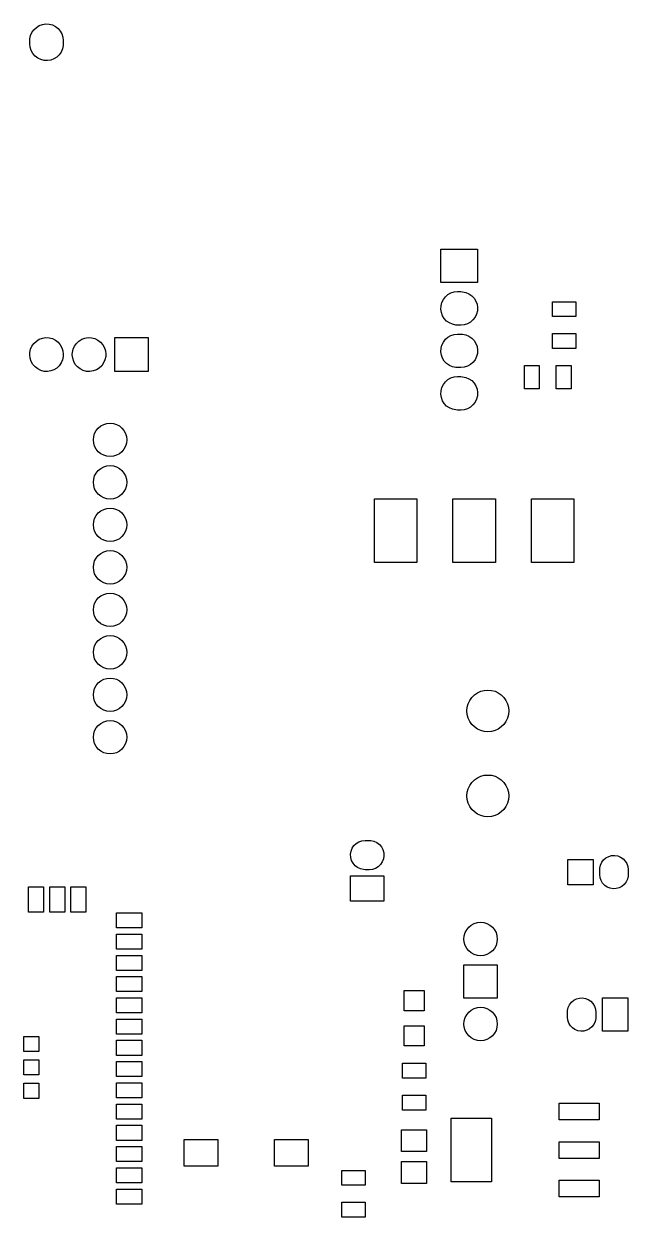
# Model space of a CAD drawing. Extents: x 4.8 to 7.81, y -5.05 to -2.24.
# Drawn here: x 6.385 to 7.808, y -5.047 to -2.238 of the extents above; entities that cross this region are included whole.
import ezdxf

# ---------------------------------------------------------------- set-up
doc = ezdxf.new("R2010")
doc.units = 0
doc.header["$MEASUREMENT"] = 0
doc.layers.add('BLACK', color=7, linetype='CONTINUOUS')

msp = doc.modelspace()

# ---------------------------------------------------------------- linework, layer by layer
at = {"layer": 'BLACK', "linetype": 'CONTINUOUS'}
for p, q in [((6.40864, -2.25179), (6.41441, -2.2463)), ((6.41441, -2.2463), (6.42117, -2.24209)), ((6.42117, -2.24209), (6.42864, -2.23932)), ((6.42864, -2.23932), (6.43652, -2.23812)), ((6.43652, -2.23812), (6.44447, -2.23852)), ((6.44447, -2.23852), (6.45219, -2.24052)), ((6.45219, -2.24052), (6.45934, -2.24402)), ((6.45934, -2.24402), (6.46564, -2.2489)), ((6.39914, -2.27744), (6.39934, -2.27345)), ((6.39934, -2.27345), (6.40095, -2.26565)), ((6.40095, -2.26565), (6.40409, -2.25833)), ((6.40409, -2.25833), (6.40864, -2.25179)), ((6.46564, -2.2489), (6.47083, -2.25494)), ((6.47083, -2.25494), (6.47469, -2.26191)), ((6.47469, -2.26191), (6.47708, -2.26951)), ((6.47708, -2.26951), (6.47788, -2.27744)), ((6.39914, -2.28531), (6.39914, -2.27744)), ((6.39995, -2.29323), (6.39914, -2.28531)), ((6.40233, -2.30084), (6.39995, -2.29323)), ((6.4062, -2.3078), (6.40233, -2.30084)), ((6.47608, -2.2971), (6.47294, -2.30442)), ((6.47768, -2.28929), (6.47608, -2.2971)), ((6.47788, -2.28531), (6.47768, -2.28929)), ((6.47788, -2.27744), (6.47788, -2.28531)), ((6.41139, -2.31384), (6.4062, -2.3078)), ((6.41769, -2.31872), (6.41139, -2.31384)), ((6.42484, -2.32223), (6.41769, -2.31872)), ((6.43255, -2.32423), (6.42484, -2.32223)), ((6.44051, -2.32463), (6.43255, -2.32423)), ((6.44838, -2.32342), (6.44051, -2.32463)), ((6.45585, -2.32066), (6.44838, -2.32342)), ((6.46261, -2.31644), (6.45585, -2.32066)), ((6.46839, -2.31095), (6.46261, -2.31644)), ((6.47294, -2.30442), (6.46839, -2.31095)), ((7.36706, -2.84712), (7.36706, -2.76838)), ((7.36706, -2.76838), (7.45367, -2.76838)), ((7.45367, -2.76838), (7.45367, -2.84712)), ((7.45367, -2.84712), (7.36706, -2.84712)), ((7.36951, -2.89408), (7.37302, -2.88693)), ((7.37302, -2.88693), (7.37789, -2.88063)), ((7.37789, -2.88063), (7.38394, -2.87544)), ((7.38394, -2.87544), (7.3909, -2.87157)), ((7.3909, -2.87157), (7.3985, -2.86919)), ((7.3985, -2.86919), (7.40643, -2.86838)), ((7.40643, -2.86838), (7.4143, -2.86838)), ((7.4143, -2.86838), (7.41828, -2.86858)), ((7.41828, -2.86858), (7.42609, -2.87019)), ((7.42609, -2.87019), (7.43341, -2.87333)), ((7.43341, -2.87333), (7.43994, -2.87788)), ((7.43994, -2.87788), (7.44543, -2.88365)), ((7.44543, -2.88365), (7.44965, -2.89041)), ((7.44965, -2.89041), (7.45241, -2.89788)), ((7.63026, -2.92703), (7.63026, -2.89203)), ((7.63026, -2.89203), (7.68526, -2.89203)), ((7.68526, -2.89203), (7.68526, -2.92703)), ((7.36711, -2.90974), (7.36751, -2.90179)), ((7.36831, -2.91762), (7.36711, -2.90974)), ((7.36751, -2.90179), (7.36951, -2.89408)), ((7.37108, -2.92509), (7.36831, -2.91762)), ((7.45322, -2.91371), (7.45122, -2.92142)), ((7.45241, -2.89788), (7.45362, -2.90576)), ((7.45362, -2.90576), (7.45322, -2.91371)), ((7.37529, -2.93185), (7.37108, -2.92509)), ((7.38078, -2.93762), (7.37529, -2.93185)), ((7.38732, -2.94217), (7.38078, -2.93762)), ((7.39464, -2.94531), (7.38732, -2.94217)), ((7.40244, -2.94692), (7.39464, -2.94531)), ((7.40643, -2.94712), (7.40244, -2.94692)), ((7.4143, -2.94712), (7.40643, -2.94712)), ((7.42223, -2.94631), (7.4143, -2.94712)), ((7.42983, -2.94393), (7.42223, -2.94631)), ((7.43679, -2.94006), (7.42983, -2.94393)), ((7.44284, -2.93488), (7.43679, -2.94006)), ((7.44771, -2.92858), (7.44284, -2.93488)), ((7.45122, -2.92142), (7.44771, -2.92858)), ((7.68526, -2.92703), (7.63026, -2.92703)), ((6.42864, -2.97767), (6.43652, -2.97646)), ((6.43652, -2.97646), (6.44447, -2.97687)), ((6.44447, -2.97687), (6.45219, -2.97886)), ((6.52864, -2.97767), (6.53652, -2.97646)), ((6.53652, -2.97646), (6.54447, -2.97687)), ((6.54447, -2.97687), (6.55219, -2.97886)), ((6.59914, -3.05641), (6.59914, -2.97641)), ((6.59914, -2.97641), (6.67788, -2.97641)), ((6.67788, -2.97641), (6.67788, -3.05641)), ((7.37789, -2.98063), (7.38394, -2.97544)), ((7.38394, -2.97544), (7.3909, -2.97157)), ((7.3909, -2.97157), (7.3985, -2.96919)), ((7.3985, -2.96919), (7.40643, -2.96838)), ((7.40643, -2.96838), (7.4143, -2.96838)), ((7.4143, -2.96838), (7.41828, -2.96858)), ((7.41828, -2.96858), (7.42609, -2.97019)), ((7.42609, -2.97019), (7.43341, -2.97333)), ((7.43341, -2.97333), (7.43994, -2.97788)), ((7.63026, -3.00203), (7.63026, -2.96703)), ((7.63026, -2.96703), (7.68526, -2.96703)), ((7.68526, -2.96703), (7.68526, -3.00203)), ((6.39934, -3.0118), (6.40095, -3.004)), ((6.40095, -3.004), (6.40409, -2.99668)), ((6.40409, -2.99668), (6.40864, -2.99014)), ((6.40864, -2.99014), (6.41441, -2.98465)), ((6.41441, -2.98465), (6.42117, -2.98044)), ((6.42117, -2.98044), (6.42864, -2.97767)), ((6.45219, -2.97886), (6.45934, -2.98237)), ((6.45934, -2.98237), (6.46564, -2.98725)), ((6.46564, -2.98725), (6.47083, -2.99329)), ((6.47083, -2.99329), (6.47469, -3.00026)), ((6.47469, -3.00026), (6.47708, -3.00786)), ((6.49934, -3.0118), (6.50095, -3.004)), ((6.50095, -3.004), (6.50409, -2.99668)), ((6.50409, -2.99668), (6.50864, -2.99014)), ((6.50864, -2.99014), (6.51441, -2.98465)), ((6.51441, -2.98465), (6.52117, -2.98044)), ((6.52117, -2.98044), (6.52864, -2.97767)), ((6.55219, -2.97886), (6.55934, -2.98237)), ((6.55934, -2.98237), (6.56564, -2.98725)), ((6.56564, -2.98725), (6.57083, -2.99329)), ((6.57083, -2.99329), (6.57469, -3.00026)), ((6.57469, -3.00026), (6.57708, -3.00786)), ((7.36711, -3.00974), (7.36751, -3.00179)), ((7.36751, -3.00179), (7.36951, -2.99408)), ((7.36951, -2.99408), (7.37302, -2.98693)), ((7.37302, -2.98693), (7.37789, -2.98063)), ((7.43994, -2.97788), (7.44543, -2.98365)), ((7.44543, -2.98365), (7.44965, -2.99041)), ((7.44965, -2.99041), (7.45241, -2.99788)), ((7.45241, -2.99788), (7.45362, -3.00576)), ((7.68526, -3.00203), (7.63026, -3.00203)), ((6.39914, -3.01578), (6.39934, -3.0118)), ((6.39914, -3.01704), (6.39914, -3.01578)), ((6.39995, -3.02497), (6.39914, -3.01704)), ((6.40233, -3.03257), (6.39995, -3.02497)), ((6.4062, -3.03953), (6.40233, -3.03257)), ((6.47608, -3.02883), (6.47294, -3.03615)), ((6.47768, -3.02102), (6.47608, -3.02883)), ((6.47708, -3.00786), (6.47788, -3.01578)), ((6.47788, -3.01704), (6.47768, -3.02102)), ((6.47788, -3.01578), (6.47788, -3.01704)), ((6.49914, -3.01578), (6.49934, -3.0118)), ((6.49914, -3.01704), (6.49914, -3.01578)), ((6.49995, -3.02497), (6.49914, -3.01704)), ((6.50233, -3.03257), (6.49995, -3.02497)), ((6.5062, -3.03953), (6.50233, -3.03257)), ((6.57608, -3.02883), (6.57294, -3.03615)), ((6.57768, -3.02102), (6.57608, -3.02883)), ((6.57708, -3.00786), (6.57788, -3.01578)), ((6.57788, -3.01704), (6.57768, -3.02102)), ((6.57788, -3.01578), (6.57788, -3.01704)), ((7.36831, -3.01762), (7.36711, -3.00974)), ((7.37108, -3.02509), (7.36831, -3.01762)), ((7.37529, -3.03185), (7.37108, -3.02509)), ((7.38078, -3.03762), (7.37529, -3.03185)), ((7.44771, -3.02858), (7.44284, -3.03488)), ((7.45122, -3.02142), (7.44771, -3.02858)), ((7.45322, -3.01371), (7.45122, -3.02142)), ((7.45362, -3.00576), (7.45322, -3.01371)), ((6.41139, -3.04558), (6.4062, -3.03953)), ((6.41769, -3.05045), (6.41139, -3.04558)), ((6.42484, -3.05396), (6.41769, -3.05045)), ((6.43255, -3.05596), (6.42484, -3.05396)), ((6.44051, -3.05636), (6.43255, -3.05596)), ((6.44838, -3.05516), (6.44051, -3.05636)), ((6.45585, -3.05239), (6.44838, -3.05516)), ((6.46261, -3.04817), (6.45585, -3.05239)), ((6.46839, -3.04269), (6.46261, -3.04817)), ((6.47294, -3.03615), (6.46839, -3.04269)), ((6.51139, -3.04558), (6.5062, -3.03953)), ((6.51769, -3.05045), (6.51139, -3.04558)), ((6.52484, -3.05396), (6.51769, -3.05045)), ((6.53255, -3.05596), (6.52484, -3.05396)), ((6.54051, -3.05636), (6.53255, -3.05596)), ((6.54838, -3.05516), (6.54051, -3.05636)), ((6.55585, -3.05239), (6.54838, -3.05516)), ((6.56261, -3.04817), (6.55585, -3.05239)), ((6.56839, -3.04269), (6.56261, -3.04817)), ((6.57294, -3.03615), (6.56839, -3.04269)), ((6.67788, -3.05641), (6.59914, -3.05641)), ((7.38732, -3.04217), (7.38078, -3.03762)), ((7.39464, -3.04531), (7.38732, -3.04217)), ((7.40244, -3.04692), (7.39464, -3.04531)), ((7.40643, -3.04712), (7.40244, -3.04692)), ((7.4143, -3.04712), (7.40643, -3.04712)), ((7.42223, -3.04631), (7.4143, -3.04712)), ((7.42983, -3.04393), (7.42223, -3.04631)), ((7.43679, -3.04006), (7.42983, -3.04393)), ((7.44284, -3.03488), (7.43679, -3.04006)), ((7.56388, -3.09697), (7.56388, -3.04197)), ((7.56388, -3.04197), (7.59888, -3.04197)), ((7.59888, -3.04197), (7.59888, -3.09697)), ((7.63888, -3.09697), (7.63888, -3.04197)), ((7.63888, -3.04197), (7.67388, -3.04197)), ((7.67388, -3.04197), (7.67388, -3.09697)), ((7.36951, -3.09408), (7.37302, -3.08693)), ((7.37302, -3.08693), (7.37789, -3.08063)), ((7.37789, -3.08063), (7.38394, -3.07544)), ((7.38394, -3.07544), (7.3909, -3.07157)), ((7.3909, -3.07157), (7.3985, -3.06919)), ((7.3985, -3.06919), (7.40643, -3.06838)), ((7.40643, -3.06838), (7.4143, -3.06838)), ((7.4143, -3.06838), (7.41828, -3.06858)), ((7.41828, -3.06858), (7.42609, -3.07019)), ((7.42609, -3.07019), (7.43341, -3.07333)), ((7.43341, -3.07333), (7.43994, -3.07788)), ((7.43994, -3.07788), (7.44543, -3.08365)), ((7.44543, -3.08365), (7.44965, -3.09041)), ((7.36711, -3.10974), (7.36751, -3.10179)), ((7.36831, -3.11762), (7.36711, -3.10974)), ((7.36751, -3.10179), (7.36951, -3.09408)), ((7.44965, -3.09041), (7.45241, -3.09788)), ((7.45322, -3.11371), (7.45122, -3.12142)), ((7.45241, -3.09788), (7.45362, -3.10576)), ((7.45362, -3.10576), (7.45322, -3.11371)), ((7.59888, -3.09697), (7.56388, -3.09697)), ((7.67388, -3.09697), (7.63888, -3.09697)), ((7.37108, -3.12509), (7.36831, -3.11762)), ((7.37529, -3.13185), (7.37108, -3.12509)), ((7.38078, -3.13762), (7.37529, -3.13185)), ((7.38732, -3.14217), (7.38078, -3.13762)), ((7.39464, -3.14532), (7.38732, -3.14217)), ((7.40244, -3.14692), (7.39464, -3.14532)), ((7.42983, -3.14393), (7.42223, -3.14631)), ((7.43679, -3.14006), (7.42983, -3.14393)), ((7.44284, -3.13488), (7.43679, -3.14006)), ((7.44771, -3.12858), (7.44284, -3.13488)), ((7.45122, -3.12142), (7.44771, -3.12858)), ((7.40643, -3.14712), (7.40244, -3.14692)), ((7.4143, -3.14712), (7.40643, -3.14712)), ((7.42223, -3.14631), (7.4143, -3.14712)), ((6.55175, -3.20213), (6.55538, -3.19533)), ((6.55538, -3.19533), (6.56028, -3.18936)), ((6.56028, -3.18936), (6.56625, -3.18446)), ((6.56625, -3.18446), (6.57305, -3.18083)), ((6.57305, -3.18083), (6.58044, -3.17859)), ((6.58044, -3.17859), (6.58812, -3.17783)), ((6.58812, -3.17783), (6.5958, -3.17859)), ((6.5958, -3.17859), (6.60319, -3.18083)), ((6.60319, -3.18083), (6.60999, -3.18446)), ((6.60999, -3.18446), (6.61596, -3.18936)), ((6.61596, -3.18936), (6.62085, -3.19533)), ((6.62085, -3.19533), (6.62449, -3.20213)), ((6.54875, -3.2172), (6.54951, -3.20952)), ((6.54951, -3.22488), (6.54875, -3.2172)), ((6.54951, -3.20952), (6.55175, -3.20213)), ((6.55175, -3.23227), (6.54951, -3.22488)), ((6.62449, -3.20213), (6.62673, -3.20952)), ((6.62673, -3.22488), (6.62449, -3.23227)), ((6.62673, -3.20952), (6.62749, -3.2172)), ((6.62749, -3.2172), (6.62673, -3.22488)), ((6.55538, -3.23907), (6.55175, -3.23227)), ((6.56028, -3.24504), (6.55538, -3.23907)), ((6.56625, -3.24993), (6.56028, -3.24504)), ((6.57305, -3.25357), (6.56625, -3.24993)), ((6.58044, -3.25581), (6.57305, -3.25357)), ((6.58812, -3.25657), (6.58044, -3.25581)), ((6.5958, -3.25581), (6.58812, -3.25657)), ((6.60319, -3.25357), (6.5958, -3.25581)), ((6.60999, -3.24993), (6.60319, -3.25357)), ((6.61596, -3.24504), (6.60999, -3.24993)), ((6.62085, -3.23907), (6.61596, -3.24504)), ((6.62449, -3.23227), (6.62085, -3.23907)), ((6.56028, -3.28936), (6.56625, -3.28446)), ((6.56625, -3.28446), (6.57305, -3.28083)), ((6.57305, -3.28083), (6.58044, -3.27859)), ((6.58044, -3.27859), (6.58812, -3.27783)), ((6.58812, -3.27783), (6.5958, -3.27859)), ((6.5958, -3.27859), (6.60319, -3.28083)), ((6.60319, -3.28083), (6.60999, -3.28446)), ((6.60999, -3.28446), (6.61596, -3.28936)), ((6.54875, -3.3172), (6.54951, -3.30952)), ((6.54951, -3.30952), (6.55175, -3.30213)), ((6.55175, -3.30213), (6.55538, -3.29533)), ((6.55538, -3.29533), (6.56028, -3.28936)), ((6.61596, -3.28936), (6.62085, -3.29533)), ((6.62085, -3.29533), (6.62449, -3.30213)), ((6.62449, -3.30213), (6.62673, -3.30952)), ((6.62673, -3.30952), (6.62749, -3.3172)), ((6.54951, -3.32488), (6.54875, -3.3172)), ((6.55175, -3.33227), (6.54951, -3.32488)), ((6.55538, -3.33907), (6.55175, -3.33227)), ((6.56028, -3.34504), (6.55538, -3.33907)), ((6.62085, -3.33907), (6.61596, -3.34504)), ((6.62449, -3.33227), (6.62085, -3.33907)), ((6.62673, -3.32488), (6.62449, -3.33227)), ((6.62749, -3.3172), (6.62673, -3.32488)), ((6.56625, -3.34993), (6.56028, -3.34504)), ((6.57305, -3.35357), (6.56625, -3.34993)), ((6.58044, -3.35581), (6.57305, -3.35357)), ((6.58812, -3.35657), (6.58044, -3.35581)), ((6.5958, -3.35581), (6.58812, -3.35657)), ((6.60319, -3.35357), (6.5958, -3.35581)), ((6.60999, -3.34993), (6.60319, -3.35357)), ((6.61596, -3.34504), (6.60999, -3.34993)), ((7.21063, -3.5061), (7.21063, -3.3561)), ((7.21063, -3.3561), (7.31063, -3.3561)), ((7.31063, -3.3561), (7.31063, -3.5061)), ((7.39567, -3.5061), (7.39567, -3.3561)), ((7.39567, -3.3561), (7.49567, -3.3561)), ((7.49567, -3.3561), (7.49567, -3.5061)), ((7.58071, -3.5061), (7.58071, -3.3561)), ((7.58071, -3.3561), (7.68071, -3.3561)), ((7.68071, -3.3561), (7.68071, -3.5061)), ((6.55175, -3.40213), (6.55538, -3.39533)), ((6.55538, -3.39533), (6.56028, -3.38936)), ((6.56028, -3.38936), (6.56625, -3.38446)), ((6.56625, -3.38446), (6.57305, -3.38083)), ((6.57305, -3.38083), (6.58044, -3.37859)), ((6.58044, -3.37859), (6.58812, -3.37783)), ((6.58812, -3.37783), (6.5958, -3.37859)), ((6.5958, -3.37859), (6.60319, -3.38083)), ((6.60319, -3.38083), (6.60999, -3.38446)), ((6.60999, -3.38446), (6.61596, -3.38936)), ((6.61596, -3.38936), (6.62085, -3.39533)), ((6.62085, -3.39533), (6.62449, -3.40213)), ((6.54875, -3.4172), (6.54951, -3.40952)), ((6.54951, -3.42488), (6.54875, -3.4172)), ((6.54951, -3.40952), (6.55175, -3.40213)), ((6.55175, -3.43227), (6.54951, -3.42488)), ((6.62449, -3.40213), (6.62673, -3.40952)), ((6.62673, -3.42488), (6.62449, -3.43227)), ((6.62673, -3.40952), (6.62749, -3.4172)), ((6.62749, -3.4172), (6.62673, -3.42488)), ((6.55538, -3.43907), (6.55175, -3.43227)), ((6.56028, -3.44504), (6.55538, -3.43907)), ((6.56625, -3.44993), (6.56028, -3.44504)), ((6.57305, -3.45357), (6.56625, -3.44993)), ((6.58044, -3.45581), (6.57305, -3.45357)), ((6.60319, -3.45357), (6.5958, -3.45581)), ((6.60999, -3.44993), (6.60319, -3.45357)), ((6.61596, -3.44504), (6.60999, -3.44993)), ((6.62085, -3.43907), (6.61596, -3.44504)), ((6.62449, -3.43227), (6.62085, -3.43907)), ((6.56625, -3.48446), (6.57305, -3.48083)), ((6.57305, -3.48083), (6.58044, -3.47859)), ((6.58812, -3.45657), (6.58044, -3.45581)), ((6.58044, -3.47859), (6.58812, -3.47783)), ((6.5958, -3.45581), (6.58812, -3.45657)), ((6.58812, -3.47783), (6.5958, -3.47859)), ((6.5958, -3.47859), (6.60319, -3.48083)), ((6.60319, -3.48083), (6.60999, -3.48446)), ((6.54875, -3.5172), (6.54951, -3.50952)), ((6.54951, -3.50952), (6.55175, -3.50213)), ((6.55175, -3.50213), (6.55538, -3.49533)), ((6.55538, -3.49533), (6.56028, -3.48936)), ((6.56028, -3.48936), (6.56625, -3.48446)), ((6.60999, -3.48446), (6.61596, -3.48936)), ((6.61596, -3.48936), (6.62085, -3.49533)), ((6.62085, -3.49533), (6.62449, -3.50213)), ((6.62449, -3.50213), (6.62673, -3.50952)), ((6.62673, -3.50952), (6.62749, -3.5172)), ((7.31063, -3.5061), (7.21063, -3.5061)), ((7.49567, -3.5061), (7.39567, -3.5061)), ((7.68071, -3.5061), (7.58071, -3.5061)), ((6.54951, -3.52488), (6.54875, -3.5172)), ((6.55175, -3.53227), (6.54951, -3.52488)), ((6.55538, -3.53907), (6.55175, -3.53227)), ((6.62449, -3.53227), (6.62085, -3.53907)), ((6.62673, -3.52488), (6.62449, -3.53227)), ((6.62749, -3.5172), (6.62673, -3.52488)), ((6.56028, -3.54504), (6.55538, -3.53907)), ((6.56625, -3.54993), (6.56028, -3.54504)), ((6.57305, -3.55357), (6.56625, -3.54993)), ((6.58044, -3.55581), (6.57305, -3.55357)), ((6.58812, -3.55657), (6.58044, -3.55581)), ((6.5958, -3.55581), (6.58812, -3.55657)), ((6.60319, -3.55357), (6.5958, -3.55581)), ((6.60999, -3.54993), (6.60319, -3.55357)), ((6.61596, -3.54504), (6.60999, -3.54993)), ((6.62085, -3.53907), (6.61596, -3.54504)), ((6.55538, -3.59533), (6.56028, -3.58936)), ((6.56028, -3.58936), (6.56625, -3.58446)), ((6.56625, -3.58446), (6.57305, -3.58083)), ((6.57305, -3.58083), (6.58044, -3.57859)), ((6.58044, -3.57859), (6.58812, -3.57783)), ((6.58812, -3.57783), (6.5958, -3.57859)), ((6.5958, -3.57859), (6.60319, -3.58083)), ((6.60319, -3.58083), (6.60999, -3.58446)), ((6.60999, -3.58446), (6.61596, -3.58936)), ((6.61596, -3.58936), (6.62085, -3.59533)), ((6.54875, -3.6172), (6.54951, -3.60952)), ((6.54951, -3.62488), (6.54875, -3.6172)), ((6.54951, -3.60952), (6.55175, -3.60213)), ((6.55175, -3.60213), (6.55538, -3.59533)), ((6.62085, -3.59533), (6.62449, -3.60213)), ((6.62449, -3.60213), (6.62673, -3.60952)), ((6.62673, -3.60952), (6.62749, -3.6172)), ((6.62749, -3.6172), (6.62673, -3.62488)), ((6.55175, -3.63227), (6.54951, -3.62488)), ((6.55538, -3.63907), (6.55175, -3.63227)), ((6.56028, -3.64504), (6.55538, -3.63907)), ((6.56625, -3.64993), (6.56028, -3.64504)), ((6.57305, -3.65357), (6.56625, -3.64993)), ((6.60999, -3.64993), (6.60319, -3.65357)), ((6.61596, -3.64504), (6.60999, -3.64993)), ((6.62085, -3.63907), (6.61596, -3.64504)), ((6.62449, -3.63227), (6.62085, -3.63907)), ((6.62673, -3.62488), (6.62449, -3.63227)), ((6.58044, -3.65581), (6.57305, -3.65357)), ((6.57305, -3.68083), (6.58044, -3.67859)), ((6.58812, -3.65657), (6.58044, -3.65581)), ((6.58044, -3.67859), (6.58812, -3.67783)), ((6.5958, -3.65581), (6.58812, -3.65657)), ((6.58812, -3.67783), (6.5958, -3.67859)), ((6.60319, -3.65357), (6.5958, -3.65581)), ((6.5958, -3.67859), (6.60319, -3.68083)), ((6.54951, -3.70952), (6.55175, -3.70213)), ((6.55175, -3.70213), (6.55538, -3.69533)), ((6.55538, -3.69533), (6.56028, -3.68936)), ((6.56028, -3.68936), (6.56625, -3.68446)), ((6.56625, -3.68446), (6.57305, -3.68083)), ((6.60319, -3.68083), (6.60999, -3.68446)), ((6.60999, -3.68446), (6.61596, -3.68936)), ((6.61596, -3.68936), (6.62085, -3.69533)), ((6.62085, -3.69533), (6.62449, -3.70213)), ((6.62449, -3.70213), (6.62673, -3.70952)), ((6.54875, -3.7172), (6.54951, -3.70952)), ((6.54951, -3.72488), (6.54875, -3.7172)), ((6.55175, -3.73227), (6.54951, -3.72488)), ((6.55538, -3.73907), (6.55175, -3.73227)), ((6.62449, -3.73227), (6.62085, -3.73907)), ((6.62673, -3.72488), (6.62449, -3.73227)), ((6.62673, -3.70952), (6.62749, -3.7172)), ((6.62749, -3.7172), (6.62673, -3.72488)), ((6.56028, -3.74504), (6.55538, -3.73907)), ((6.56625, -3.74993), (6.56028, -3.74504)), ((6.57305, -3.75357), (6.56625, -3.74993)), ((6.58044, -3.75581), (6.57305, -3.75357)), ((6.58812, -3.75657), (6.58044, -3.75581)), ((6.5958, -3.75581), (6.58812, -3.75657)), ((6.60319, -3.75357), (6.5958, -3.75581)), ((6.60999, -3.74993), (6.60319, -3.75357)), ((6.61596, -3.74504), (6.60999, -3.74993)), ((6.62085, -3.73907), (6.61596, -3.74504)), ((6.55538, -3.79533), (6.56028, -3.78936)), ((6.56028, -3.78936), (6.56625, -3.78446)), ((6.56625, -3.78446), (6.57305, -3.78083)), ((6.57305, -3.78083), (6.58044, -3.77859)), ((6.58044, -3.77859), (6.58812, -3.77783)), ((6.58812, -3.77783), (6.5958, -3.77859)), ((6.5958, -3.77859), (6.60319, -3.78083)), ((6.60319, -3.78083), (6.60999, -3.78446)), ((6.60999, -3.78446), (6.61596, -3.78936)), ((6.61596, -3.78936), (6.62085, -3.79533)), ((6.54875, -3.8172), (6.54951, -3.80952)), ((6.54951, -3.82488), (6.54875, -3.8172)), ((6.54951, -3.80952), (6.55175, -3.80213)), ((6.55175, -3.80213), (6.55538, -3.79533)), ((6.62085, -3.79533), (6.62449, -3.80213)), ((6.62449, -3.80213), (6.62673, -3.80952)), ((6.62673, -3.80952), (6.62749, -3.8172)), ((6.62749, -3.8172), (6.62673, -3.82488)), ((7.44014, -3.82366), (7.4462, -3.8176)), ((7.4462, -3.8176), (7.45323, -3.81268)), ((7.45323, -3.81268), (7.46101, -3.80905)), ((7.46101, -3.80905), (7.46929, -3.80683)), ((7.46929, -3.80683), (7.47784, -3.80608)), ((7.47784, -3.80608), (7.48638, -3.80683)), ((7.48638, -3.80683), (7.49467, -3.80905)), ((7.49467, -3.80905), (7.50244, -3.81268)), ((7.50244, -3.81268), (7.50947, -3.8176)), ((7.50947, -3.8176), (7.51554, -3.82366)), ((6.55175, -3.83227), (6.54951, -3.82488)), ((6.55538, -3.83907), (6.55175, -3.83227)), ((6.56028, -3.84504), (6.55538, -3.83907)), ((6.56625, -3.84993), (6.56028, -3.84504)), ((6.61596, -3.84504), (6.60999, -3.84993)), ((6.62085, -3.83907), (6.61596, -3.84504)), ((6.62449, -3.83227), (6.62085, -3.83907)), ((6.62673, -3.82488), (6.62449, -3.83227)), ((7.42862, -3.8553), (7.42937, -3.84675)), ((7.42937, -3.84675), (7.43159, -3.83846)), ((7.43159, -3.83846), (7.43522, -3.83069)), ((7.43522, -3.83069), (7.44014, -3.82366)), ((7.51554, -3.82366), (7.52046, -3.83069)), ((7.52046, -3.83069), (7.52408, -3.83846)), ((7.52408, -3.83846), (7.5263, -3.84675)), ((7.5263, -3.84675), (7.52705, -3.8553)), ((6.57305, -3.85357), (6.56625, -3.84993)), ((6.58044, -3.85581), (6.57305, -3.85357)), ((6.58812, -3.85657), (6.58044, -3.85581)), ((6.5958, -3.85581), (6.58812, -3.85657)), ((6.60319, -3.85357), (6.5958, -3.85581)), ((6.60999, -3.84993), (6.60319, -3.85357)), ((7.42937, -3.86384), (7.42862, -3.8553)), ((7.43159, -3.87213), (7.42937, -3.86384)), ((7.43522, -3.8799), (7.43159, -3.87213)), ((7.52408, -3.87213), (7.52046, -3.8799)), ((7.5263, -3.86384), (7.52408, -3.87213)), ((7.52705, -3.8553), (7.5263, -3.86384)), ((6.54951, -3.90952), (6.55175, -3.90213)), ((6.55175, -3.90213), (6.55538, -3.89533)), ((6.55538, -3.89533), (6.56028, -3.88936)), ((6.56028, -3.88936), (6.56625, -3.88446)), ((6.56625, -3.88446), (6.57305, -3.88083)), ((6.57305, -3.88083), (6.58044, -3.87859)), ((6.58044, -3.87859), (6.58812, -3.87783)), ((6.58812, -3.87783), (6.5958, -3.87859)), ((6.5958, -3.87859), (6.60319, -3.88083)), ((6.60319, -3.88083), (6.60999, -3.88446)), ((6.60999, -3.88446), (6.61596, -3.88936)), ((6.61596, -3.88936), (6.62085, -3.89533)), ((6.62085, -3.89533), (6.62449, -3.90213)), ((6.62449, -3.90213), (6.62673, -3.90952)), ((7.44014, -3.88693), (7.43522, -3.8799)), ((7.4462, -3.893), (7.44014, -3.88693)), ((7.45323, -3.89792), (7.4462, -3.893)), ((7.46101, -3.90154), (7.45323, -3.89792)), ((7.46929, -3.90376), (7.46101, -3.90154)), ((7.47784, -3.90451), (7.46929, -3.90376)), ((7.48638, -3.90376), (7.47784, -3.90451)), ((7.49467, -3.90154), (7.48638, -3.90376)), ((7.50244, -3.89792), (7.49467, -3.90154)), ((7.50947, -3.893), (7.50244, -3.89792)), ((7.51554, -3.88693), (7.50947, -3.893)), ((7.52046, -3.8799), (7.51554, -3.88693)), ((6.54875, -3.9172), (6.54951, -3.90952)), ((6.54951, -3.92488), (6.54875, -3.9172)), ((6.55175, -3.93227), (6.54951, -3.92488)), ((6.62673, -3.92488), (6.62449, -3.93227)), ((6.62673, -3.90952), (6.62749, -3.9172)), ((6.62749, -3.9172), (6.62673, -3.92488)), ((6.55538, -3.93907), (6.55175, -3.93227)), ((6.56028, -3.94504), (6.55538, -3.93907)), ((6.56625, -3.94993), (6.56028, -3.94504)), ((6.57305, -3.95357), (6.56625, -3.94993)), ((6.58044, -3.95581), (6.57305, -3.95357)), ((6.58812, -3.95657), (6.58044, -3.95581)), ((6.5958, -3.95581), (6.58812, -3.95657)), ((6.60319, -3.95357), (6.5958, -3.95581)), ((6.60999, -3.94993), (6.60319, -3.95357)), ((6.61596, -3.94504), (6.60999, -3.94993)), ((6.62085, -3.93907), (6.61596, -3.94504)), ((6.62449, -3.93227), (6.62085, -3.93907)), ((7.4462, -4.0176), (7.45323, -4.01268)), ((7.45323, -4.01268), (7.46101, -4.00905)), ((7.46101, -4.00905), (7.46929, -4.00683)), ((7.46929, -4.00683), (7.47784, -4.00608)), ((7.47784, -4.00608), (7.48638, -4.00683)), ((7.48638, -4.00683), (7.49467, -4.00905)), ((7.49467, -4.00905), (7.50244, -4.01268)), ((7.50244, -4.01268), (7.50947, -4.0176)), ((7.42937, -4.04675), (7.43159, -4.03846)), ((7.43159, -4.03846), (7.43522, -4.03069)), ((7.43522, -4.03069), (7.44014, -4.02366)), ((7.44014, -4.02366), (7.4462, -4.0176)), ((7.50947, -4.0176), (7.51554, -4.02366)), ((7.51554, -4.02366), (7.52046, -4.03069)), ((7.52046, -4.03069), (7.52408, -4.03846)), ((7.52408, -4.03846), (7.5263, -4.04675)), ((7.42862, -4.0553), (7.42937, -4.04675)), ((7.42937, -4.06384), (7.42862, -4.0553)), ((7.43159, -4.07213), (7.42937, -4.06384)), ((7.43522, -4.0799), (7.43159, -4.07213)), ((7.52408, -4.07213), (7.52046, -4.0799)), ((7.5263, -4.06384), (7.52408, -4.07213)), ((7.5263, -4.04675), (7.52705, -4.0553)), ((7.52705, -4.0553), (7.5263, -4.06384)), ((7.44014, -4.08693), (7.43522, -4.0799)), ((7.4462, -4.093), (7.44014, -4.08693)), ((7.45323, -4.09792), (7.4462, -4.093)), ((7.46101, -4.10154), (7.45323, -4.09792)), ((7.50244, -4.09792), (7.49467, -4.10154)), ((7.50947, -4.093), (7.50244, -4.09792)), ((7.51554, -4.08693), (7.50947, -4.093)), ((7.52046, -4.0799), (7.51554, -4.08693)), ((7.46929, -4.10376), (7.46101, -4.10154)), ((7.47784, -4.10451), (7.46929, -4.10376)), ((7.48638, -4.10376), (7.47784, -4.10451)), ((7.49467, -4.10154), (7.48638, -4.10376)), ((7.15559, -4.18527), (7.15834, -4.17835)), ((7.15834, -4.17835), (7.16252, -4.17219)), ((7.16252, -4.17219), (7.16793, -4.16706)), ((7.16793, -4.16706), (7.17431, -4.16322)), ((7.17431, -4.16322), (7.18137, -4.16084)), ((7.18137, -4.16084), (7.18878, -4.16004)), ((7.18878, -4.16004), (7.19862, -4.16004)), ((7.19862, -4.16004), (7.20235, -4.16024)), ((7.20235, -4.16024), (7.20962, -4.16184)), ((7.20962, -4.16184), (7.21638, -4.16497)), ((7.21638, -4.16497), (7.22231, -4.16948)), ((7.22231, -4.16948), (7.22713, -4.17516)), ((7.22713, -4.17516), (7.23062, -4.18174)), ((7.23062, -4.18174), (7.23262, -4.18891)), ((7.15438, -4.19262), (7.15559, -4.18527)), ((7.15478, -4.20006), (7.15438, -4.19262)), ((7.15678, -4.20724), (7.15478, -4.20006)), ((7.16027, -4.21382), (7.15678, -4.20724)), ((7.22906, -4.21062), (7.22488, -4.21679)), ((7.23182, -4.2037), (7.22906, -4.21062)), ((7.23302, -4.19635), (7.23182, -4.2037)), ((7.23262, -4.18891), (7.23302, -4.19635)), ((7.66606, -4.26465), (7.66606, -4.20465)), ((7.66606, -4.20465), (7.72606, -4.20465)), ((7.72606, -4.20465), (7.72606, -4.26465)), ((7.74309, -4.21805), (7.74613, -4.21149)), ((7.74613, -4.21149), (7.75051, -4.20573)), ((7.75051, -4.20573), (7.75602, -4.20104)), ((7.75602, -4.20104), (7.76242, -4.19765)), ((7.76242, -4.19765), (7.76939, -4.19572)), ((7.76939, -4.19572), (7.77661, -4.19532)), ((7.77661, -4.19532), (7.78376, -4.1965)), ((7.78376, -4.1965), (7.79048, -4.19917)), ((7.79048, -4.19917), (7.79647, -4.20323)), ((7.79647, -4.20323), (7.80144, -4.20849)), ((7.80144, -4.20849), (7.80517, -4.21469)), ((7.16509, -4.2195), (7.16027, -4.21382)), ((7.17102, -4.22401), (7.16509, -4.2195)), ((7.17778, -4.22713), (7.17102, -4.22401)), ((7.18505, -4.22874), (7.17778, -4.22713)), ((7.18878, -4.22894), (7.18505, -4.22874)), ((7.19862, -4.22894), (7.18878, -4.22894)), ((7.20603, -4.22813), (7.19862, -4.22894)), ((7.21309, -4.22575), (7.20603, -4.22813)), ((7.21947, -4.22191), (7.21309, -4.22575)), ((7.22488, -4.21679), (7.21947, -4.22191)), ((7.74134, -4.22874), (7.74153, -4.22512)), ((7.74134, -4.24055), (7.74134, -4.22874)), ((7.74212, -4.24775), (7.74134, -4.24055)), ((7.74153, -4.22512), (7.74309, -4.21805)), ((7.80517, -4.21469), (7.80749, -4.22155)), ((7.80749, -4.22155), (7.80827, -4.22874)), ((7.80827, -4.24055), (7.80807, -4.24417)), ((7.80827, -4.22874), (7.80827, -4.24055)), ((7.15433, -4.30323), (7.15433, -4.24323)), ((7.15433, -4.24323), (7.23307, -4.24323)), ((7.23307, -4.24323), (7.23307, -4.30323)), ((7.72606, -4.26465), (7.66606, -4.26465)), ((7.74443, -4.2546), (7.74212, -4.24775)), ((7.74816, -4.2608), (7.74443, -4.2546)), ((7.75314, -4.26606), (7.74816, -4.2608)), ((7.75913, -4.27012), (7.75314, -4.26606)), ((7.79358, -4.26825), (7.78719, -4.27164)), ((7.7991, -4.26356), (7.79358, -4.26825)), ((7.80348, -4.2578), (7.7991, -4.26356)), ((7.80652, -4.25124), (7.80348, -4.2578)), ((7.80807, -4.24417), (7.80652, -4.25124)), ((6.3958, -4.32855), (6.3958, -4.26949)), ((6.3958, -4.26949), (6.43123, -4.26949)), ((6.43123, -4.26949), (6.43123, -4.32855)), ((6.4458, -4.32855), (6.4458, -4.26949)), ((6.4458, -4.26949), (6.48123, -4.26949)), ((6.48123, -4.26949), (6.48123, -4.32855)), ((6.4958, -4.32855), (6.4958, -4.26949)), ((6.4958, -4.26949), (6.53123, -4.26949)), ((6.53123, -4.26949), (6.53123, -4.32855)), ((7.76585, -4.2728), (7.75913, -4.27012)), ((7.77299, -4.27397), (7.76585, -4.2728)), ((7.78022, -4.27357), (7.77299, -4.27397)), ((7.78719, -4.27164), (7.78022, -4.27357)), ((7.23307, -4.30323), (7.15433, -4.30323)), ((6.43123, -4.32855), (6.3958, -4.32855)), ((6.48123, -4.32855), (6.4458, -4.32855)), ((6.53123, -4.32855), (6.4958, -4.32855)), ((6.60347, -4.36595), (6.60347, -4.33052)), ((6.60347, -4.33052), (6.66253, -4.33052)), ((6.66253, -4.33052), (6.66253, -4.36595)), ((7.45308, -4.35359), (7.46076, -4.35283)), ((7.46076, -4.35283), (7.46844, -4.35359)), ((6.66253, -4.36595), (6.60347, -4.36595)), ((6.60347, -4.41595), (6.60347, -4.38052)), ((6.60347, -4.38052), (6.66253, -4.38052)), ((6.66253, -4.38052), (6.66253, -4.41595)), ((7.42214, -4.38452), (7.42438, -4.37713)), ((7.42438, -4.37713), (7.42802, -4.37033)), ((7.42802, -4.37033), (7.43292, -4.36436)), ((7.43292, -4.36436), (7.43888, -4.35946)), ((7.43888, -4.35946), (7.44569, -4.35583)), ((7.44569, -4.35583), (7.45308, -4.35359)), ((7.46844, -4.35359), (7.47582, -4.35583)), ((7.47582, -4.35583), (7.48263, -4.35946)), ((7.48263, -4.35946), (7.4886, -4.36436)), ((7.4886, -4.36436), (7.49349, -4.37033)), ((7.49349, -4.37033), (7.49713, -4.37713)), ((7.49713, -4.37713), (7.49937, -4.38452)), ((7.42139, -4.3922), (7.42214, -4.38452)), ((7.42214, -4.39988), (7.42139, -4.3922)), ((7.42438, -4.40727), (7.42214, -4.39988)), ((7.42802, -4.41407), (7.42438, -4.40727)), ((7.49713, -4.40727), (7.49349, -4.41407)), ((7.49937, -4.39988), (7.49713, -4.40727)), ((7.49937, -4.38452), (7.50013, -4.3922)), ((7.50013, -4.3922), (7.49937, -4.39988)), ((6.66253, -4.41595), (6.60347, -4.41595)), ((6.60347, -4.46595), (6.60347, -4.43052)), ((6.60347, -4.43052), (6.66253, -4.43052)), ((6.66253, -4.43052), (6.66253, -4.46595)), ((7.43292, -4.42004), (7.42802, -4.41407)), ((7.43888, -4.42493), (7.43292, -4.42004)), ((7.44569, -4.42857), (7.43888, -4.42493)), ((7.45308, -4.43081), (7.44569, -4.42857)), ((7.46076, -4.43157), (7.45308, -4.43081)), ((7.46844, -4.43081), (7.46076, -4.43157)), ((7.47582, -4.42857), (7.46844, -4.43081)), ((7.48263, -4.42493), (7.47582, -4.42857)), ((7.4886, -4.42004), (7.48263, -4.42493)), ((7.49349, -4.41407), (7.4886, -4.42004)), ((7.42139, -4.53157), (7.42139, -4.45283)), ((7.42139, -4.45283), (7.50013, -4.45283)), ((7.50013, -4.45283), (7.50013, -4.53157)), ((6.66253, -4.46595), (6.60347, -4.46595)), ((6.60347, -4.51595), (6.60347, -4.48052)), ((6.60347, -4.48052), (6.66253, -4.48052)), ((6.66253, -4.48052), (6.66253, -4.51595)), ((6.66253, -4.51595), (6.60347, -4.51595)), ((7.28062, -4.56079), (7.28062, -4.51359)), ((7.28062, -4.51359), (7.32782, -4.51359)), ((7.32782, -4.51359), (7.32782, -4.56079)), ((6.60347, -4.56595), (6.60347, -4.53052)), ((6.60347, -4.53052), (6.66253, -4.53052)), ((6.66253, -4.53052), (6.66253, -4.56595)), ((7.50013, -4.53157), (7.42139, -4.53157)), ((7.66704, -4.55336), (7.67007, -4.5468)), ((7.67007, -4.5468), (7.67445, -4.54104)), ((7.67445, -4.54104), (7.67997, -4.53635)), ((7.67997, -4.53635), (7.68636, -4.53296)), ((7.68636, -4.53296), (7.69334, -4.53103)), ((7.69334, -4.53103), (7.70056, -4.53063)), ((7.70056, -4.53063), (7.7077, -4.5318)), ((7.7077, -4.5318), (7.71442, -4.53448)), ((7.71442, -4.53448), (7.72041, -4.53854)), ((7.72041, -4.53854), (7.72539, -4.5438)), ((7.72539, -4.5438), (7.72912, -4.55)), ((7.74749, -4.60933), (7.74749, -4.53059)), ((7.74749, -4.53059), (7.80749, -4.53059)), ((7.80749, -4.53059), (7.80749, -4.60933)), ((6.66253, -4.56595), (6.60347, -4.56595)), ((7.32782, -4.56079), (7.28062, -4.56079)), ((7.42214, -4.58452), (7.42438, -4.57713)), ((7.42438, -4.57713), (7.42802, -4.57033)), ((7.42802, -4.57033), (7.43292, -4.56436)), ((7.43292, -4.56436), (7.43888, -4.55946)), ((7.43888, -4.55946), (7.44569, -4.55583)), ((7.44569, -4.55583), (7.45308, -4.55359)), ((7.45308, -4.55359), (7.46076, -4.55283)), ((7.46076, -4.55283), (7.46844, -4.55359)), ((7.46844, -4.55359), (7.47582, -4.55583)), ((7.47582, -4.55583), (7.48263, -4.55946)), ((7.48263, -4.55946), (7.4886, -4.56436)), ((7.4886, -4.56436), (7.49349, -4.57033)), ((7.49349, -4.57033), (7.49713, -4.57713)), ((7.49713, -4.57713), (7.49937, -4.58452)), ((7.66528, -4.56405), (7.66548, -4.56043)), ((7.66528, -4.57586), (7.66528, -4.56405)), ((7.66607, -4.58305), (7.66528, -4.57586)), ((7.66548, -4.56043), (7.66704, -4.55336)), ((7.72912, -4.55), (7.73143, -4.55686)), ((7.73143, -4.55686), (7.73221, -4.56405)), ((7.73221, -4.57586), (7.73202, -4.57948)), ((7.73221, -4.56405), (7.73221, -4.57586)), ((6.60347, -4.61595), (6.60347, -4.58052)), ((6.60347, -4.58052), (6.66253, -4.58052)), ((6.66253, -4.58052), (6.66253, -4.61595)), ((7.28062, -4.64339), (7.28062, -4.59619)), ((7.28062, -4.59619), (7.32782, -4.59619)), ((7.32782, -4.59619), (7.32782, -4.64339)), ((7.42139, -4.5922), (7.42214, -4.58452)), ((7.42214, -4.59988), (7.42139, -4.5922)), ((7.42438, -4.60727), (7.42214, -4.59988)), ((7.49937, -4.59988), (7.49713, -4.60727)), ((7.49937, -4.58452), (7.50013, -4.5922)), ((7.50013, -4.5922), (7.49937, -4.59988)), ((7.66838, -4.58991), (7.66607, -4.58305)), ((7.67211, -4.59611), (7.66838, -4.58991)), ((7.67708, -4.60137), (7.67211, -4.59611)), ((7.68307, -4.60543), (7.67708, -4.60137)), ((7.6898, -4.60811), (7.68307, -4.60543)), ((7.71753, -4.60356), (7.71114, -4.60695)), ((7.72304, -4.59887), (7.71753, -4.60356)), ((7.72742, -4.59311), (7.72304, -4.59887)), ((7.73046, -4.58655), (7.72742, -4.59311)), ((7.73202, -4.57948), (7.73046, -4.58655)), ((6.38497, -4.65689), (6.38497, -4.62146)), ((6.38497, -4.62146), (6.4204, -4.62146)), ((6.4204, -4.62146), (6.4204, -4.65689)), ((6.66253, -4.61595), (6.60347, -4.61595)), ((6.60347, -4.66595), (6.60347, -4.63052)), ((6.60347, -4.63052), (6.66253, -4.63052)), ((6.66253, -4.63052), (6.66253, -4.66595)), ((7.42802, -4.61407), (7.42438, -4.60727)), ((7.43292, -4.62004), (7.42802, -4.61407)), ((7.43888, -4.62493), (7.43292, -4.62004)), ((7.44569, -4.62857), (7.43888, -4.62493)), ((7.45308, -4.63081), (7.44569, -4.62857)), ((7.46076, -4.63157), (7.45308, -4.63081)), ((7.46844, -4.63081), (7.46076, -4.63157)), ((7.47582, -4.62857), (7.46844, -4.63081)), ((7.48263, -4.62493), (7.47582, -4.62857)), ((7.4886, -4.62004), (7.48263, -4.62493)), ((7.49349, -4.61407), (7.4886, -4.62004)), ((7.49713, -4.60727), (7.49349, -4.61407)), ((7.69694, -4.60928), (7.6898, -4.60811)), ((7.70416, -4.60888), (7.69694, -4.60928)), ((7.71114, -4.60695), (7.70416, -4.60888)), ((7.80749, -4.60933), (7.74749, -4.60933)), ((6.4204, -4.65689), (6.38497, -4.65689)), ((7.32782, -4.64339), (7.28062, -4.64339)), ((6.38497, -4.71201), (6.38497, -4.67658)), ((6.38497, -4.67658), (6.4204, -4.67658)), ((6.4204, -4.67658), (6.4204, -4.71201)), ((6.66253, -4.66595), (6.60347, -4.66595)), ((6.60347, -4.71595), (6.60347, -4.68052)), ((6.60347, -4.68052), (6.66253, -4.68052)), ((6.66253, -4.68052), (6.66253, -4.71595)), ((7.27672, -4.71955), (7.27672, -4.68455)), ((7.27672, -4.68455), (7.33172, -4.68455)), ((7.33172, -4.68455), (7.33172, -4.71955)), ((6.4204, -4.71201), (6.38497, -4.71201)), ((6.66253, -4.71595), (6.60347, -4.71595)), ((6.38497, -4.76713), (6.38497, -4.7317)), ((6.38497, -4.7317), (6.4204, -4.7317)), ((6.4204, -4.7317), (6.4204, -4.76713)), ((6.60347, -4.76595), (6.60347, -4.73052)), ((6.60347, -4.73052), (6.66253, -4.73052)), ((6.66253, -4.73052), (6.66253, -4.76595)), ((7.33172, -4.71955), (7.27672, -4.71955)), ((6.4204, -4.76713), (6.38497, -4.76713)), ((6.66253, -4.76595), (6.60347, -4.76595)), ((7.27672, -4.79455), (7.27672, -4.75955)), ((7.27672, -4.75955), (7.33172, -4.75955)), ((7.33172, -4.75955), (7.33172, -4.79455)), ((6.60347, -4.81595), (6.60347, -4.78052)), ((6.60347, -4.78052), (6.66253, -4.78052)), ((6.66253, -4.78052), (6.66253, -4.81595)), ((7.33172, -4.79455), (7.27672, -4.79455)), ((7.6456, -4.81799), (7.6456, -4.77862)), ((7.6456, -4.77862), (7.74009, -4.77862)), ((7.74009, -4.77862), (7.74009, -4.81799)), ((6.66253, -4.81595), (6.60347, -4.81595)), ((6.60347, -4.86595), (6.60347, -4.83052)), ((6.60347, -4.83052), (6.66253, -4.83052)), ((6.66253, -4.83052), (6.66253, -4.86595)), ((7.39166, -4.96366), (7.39166, -4.81405)), ((7.39166, -4.81405), (7.48615, -4.81405)), ((7.48615, -4.81405), (7.48615, -4.96366)), ((7.74009, -4.81799), (7.6456, -4.81799)), ((7.27432, -4.89222), (7.27432, -4.84102)), ((7.27432, -4.84102), (7.33332, -4.84102)), ((7.33332, -4.84102), (7.33332, -4.89222)), ((6.66253, -4.86595), (6.60347, -4.86595)), ((6.60347, -4.91595), (6.60347, -4.88052)), ((6.60347, -4.88052), (6.66253, -4.88052)), ((6.66253, -4.88052), (6.66253, -4.91595)), ((6.76292, -4.92704), (6.76292, -4.86405)), ((6.76292, -4.86405), (6.84166, -4.86405)), ((6.84166, -4.86405), (6.84166, -4.92704)), ((6.97552, -4.92704), (6.97552, -4.86405)), ((6.97552, -4.86405), (7.05426, -4.86405)), ((7.05426, -4.86405), (7.05426, -4.92704)), ((7.6456, -4.90854), (7.6456, -4.86917)), ((7.6456, -4.86917), (7.74009, -4.86917)), ((7.74009, -4.86917), (7.74009, -4.90854)), ((7.33332, -4.89222), (7.27432, -4.89222)), ((7.74009, -4.90854), (7.6456, -4.90854)), ((6.66253, -4.91595), (6.60347, -4.91595)), ((6.60347, -4.96595), (6.60347, -4.93052)), ((6.60347, -4.93052), (6.66253, -4.93052)), ((6.66253, -4.93052), (6.66253, -4.96595)), ((6.84166, -4.92704), (6.76292, -4.92704)), ((7.05426, -4.92704), (6.97552, -4.92704)), ((7.13385, -4.97171), (7.13385, -4.93671)), ((7.13385, -4.93671), (7.18885, -4.93671)), ((7.18885, -4.93671), (7.18885, -4.97171)), ((7.27432, -4.96722), (7.27432, -4.91602)), ((7.27432, -4.91602), (7.33332, -4.91602)), ((7.33332, -4.91602), (7.33332, -4.96722)), ((6.66253, -4.96595), (6.60347, -4.96595)), ((7.33332, -4.96722), (7.27432, -4.96722)), ((7.48615, -4.96366), (7.39166, -4.96366)), ((7.6456, -4.99909), (7.6456, -4.95972)), ((7.6456, -4.95972), (7.74009, -4.95972)), ((7.74009, -4.95972), (7.74009, -4.99909)), ((6.60347, -5.01595), (6.60347, -4.98052)), ((6.60347, -4.98052), (6.66253, -4.98052)), ((6.66253, -4.98052), (6.66253, -5.01595)), ((7.18885, -4.97171), (7.13385, -4.97171)), ((7.74009, -4.99909), (7.6456, -4.99909)), ((6.66253, -5.01595), (6.60347, -5.01595)), ((7.13385, -5.04671), (7.13385, -5.01171)), ((7.13385, -5.01171), (7.18885, -5.01171)), ((7.18885, -5.01171), (7.18885, -5.04671)), ((7.18885, -5.04671), (7.13385, -5.04671))]:
    msp.add_line(p, q, dxfattribs=at)

doc.saveas('drawing.dxf')
